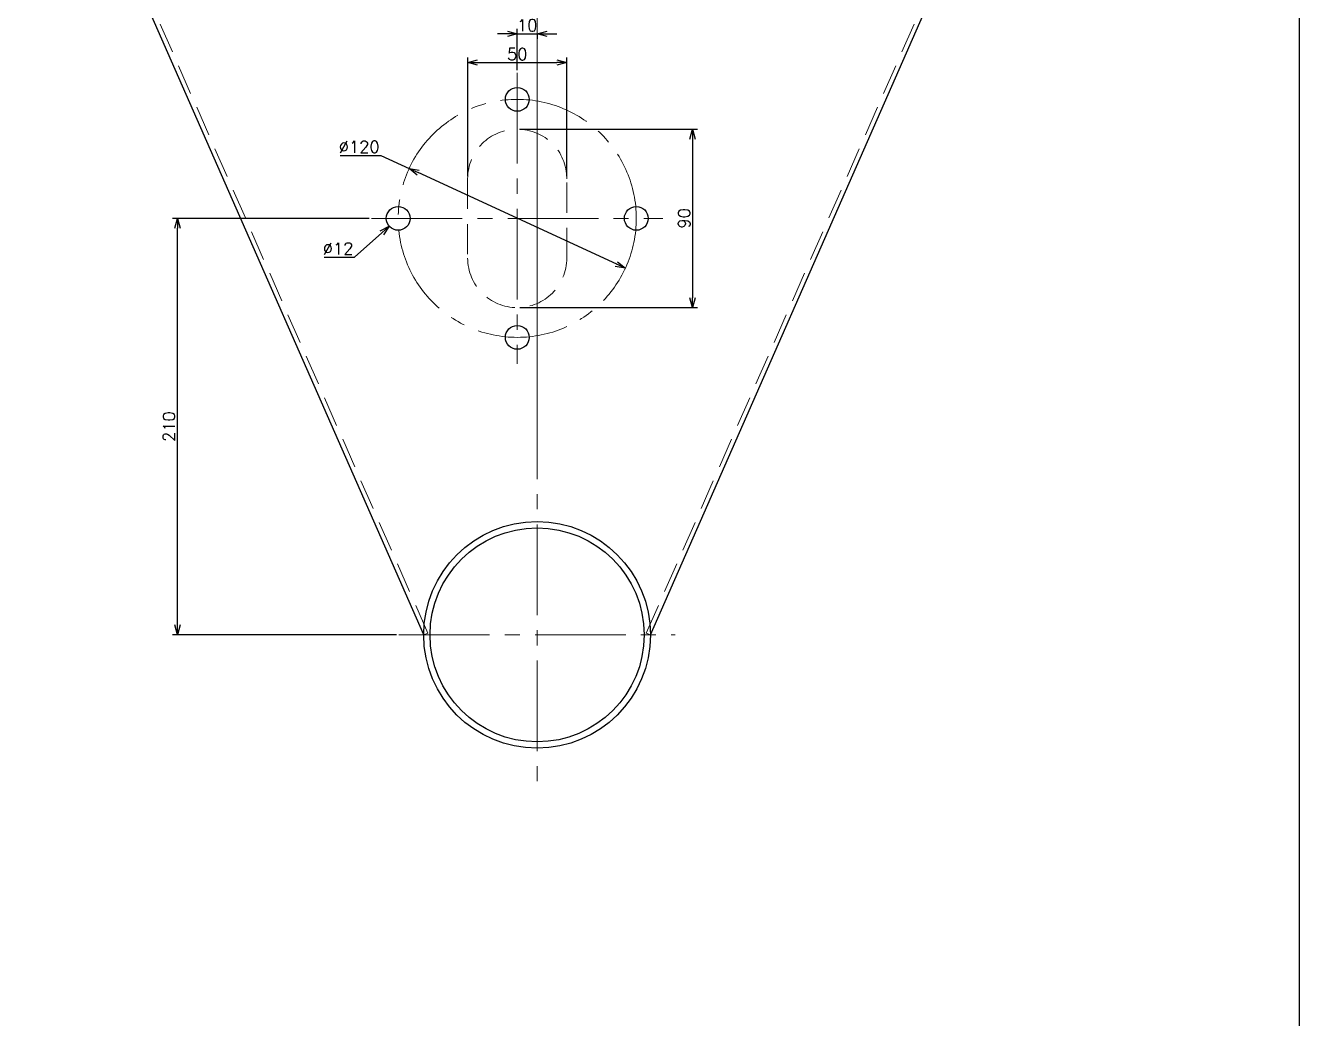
# Model space of a CAD drawing. Header units: millimetres. Extents: x 0 to 38884, y -3675 to 8056.
# Drawn here: x 12421 to 13063, y -504 to -3 of the extents above; entities that cross this region are included whole.
import ezdxf

# ---------------------------------------------------------------- set-up
doc = ezdxf.new("R2010")
doc.units = ezdxf.units.MM
doc.header["$LTSCALE"] = 2.4
doc.header["$PDMODE"] = 99
doc.header["$PDSIZE"] = 1
doc.linetypes.add('CENTER2', pattern=[28.575, 19.05, -3.175, 3.175, -3.175])
doc.linetypes.add('HIDDEN', pattern=[9.525, 6.35, -3.175])
for name, color, linetype, lineweight in [('04_HIDDEN', 2, 'HIDDEN', 13), ('05_CENTER', 4, 'CENTER2', 13), ('08_DIM', 3, 'Continuous', 13)]:
    doc.layers.add(name, color=color, linetype=linetype, lineweight=lineweight)
doc.styles.add('KSS_TXT', font='txt.shx', dxfattribs={"bigfont": 'extfont2.shx'})
doc.dimstyles.new('KSS_DIM', dxfattribs={"dimscale": 2, "dimtxt": 3, "dimasz": 2.5, "dimexe": 1.25, "dimexo": 0.625, "dimtad": 1, "dimdsep": 46, "dimtxsty": 'KSS_TXT', "dimblk": 'OPEN30', "dimcen": 0, "dimazin": 2, "dimtfac": 0.75, "dimtmove": 0, "dimatfit": 3, "dimldrblk": 'OPEN30', "dimfxl": 1.25, "dimtolj": 1, "dimarcsym": 0})
doc.dimstyles.new('KSS_DIM$3', dxfattribs={"dimscale": 2, "dimtxt": 3, "dimasz": 2.5, "dimexe": 1.25, "dimexo": 0.625, "dimtad": 1, "dimtih": 1, "dimtoh": 1, "dimdsep": 46, "dimtxsty": 'KSS_TXT', "dimblk": 'OPEN30', "dimcen": 0, "dimazin": 2, "dimtfac": 0.75, "dimtofl": 0, "dimtmove": 0, "dimatfit": 3, "dimldrblk": 'OPEN30', "dimfxl": 1.25, "dimtolj": 1, "dimarcsym": 0})

# ---------------------------------------------------------------- blocks, each defined once
blk = doc.blocks.new('_Open30')
at = {"color": 0, "linetype": 'ByBlock', "lineweight": -2}
for p, q in [((-1, 0.27), (0, 0)), ((0, 0), (-1, -0.27)), ((0, 0), (-1, 0))]:
    blk.add_line(p, q, dxfattribs=at)
blk = doc.blocks.new('*D173')
at = {"layer": '08_DIM', "color": 0, "lineweight": -2, "transparency": 16777216}
for p, q in [((12668.73, -25.97), (12668.73, -5.04)), ((12663.73, -7.54), (12658.73, -7.54)), ((12668.73, -7.54), (12678.73, -7.54)), ((12678.73, -8.01), (12678.73, -10.04)), ((12683.73, -7.54), (12688.73, -7.54))]:
    blk.add_line(p, q, dxfattribs=at)
at = {"layer": 'Defpoints', "color": 0, "transparency": 16777216}
for p in [(12678.73, -6.76), (12678.73, -7.54), (12668.73, -27.22)]:
    blk.add_point(p, dxfattribs=at)
at = {"layer": '08_DIM', "color": 0, "lineweight": -2, "transparency": 16777216, "xscale": 5, "yscale": 5, "zscale": 5}
blk.add_blockref('_Open30', (12668.73, -7.54), dxfattribs=at)
at = {"layer": '08_DIM', "color": 0, "lineweight": -2, "transparency": 16777216, "xscale": 5, "yscale": 5, "zscale": 5, "rotation": 180}
blk.add_blockref('_Open30', (12678.73, -7.54), dxfattribs=at)
at = {"layer": '08_DIM', "color": 0, "transparency": 16777216, "insert": (12673.73, -3.29), "char_height": 6, "attachment_point": 5, "style": 'KSS_TXT'}
blk.add_mtext('\\A1;10', dxfattribs=at)
blk = doc.blocks.new('*D655')
at = {"layer": '08_DIM', "color": 0, "lineweight": -2, "transparency": 16777216}
for p, q in [((12586.7, -120.15), (12600.49, -107.93)), ((12571.45, -120.15), (12586.7, -120.15))]:
    blk.add_line(p, q, dxfattribs=at)
at = {"layer": 'Defpoints', "color": 0, "transparency": 16777216}
for p in [(12613.22, -96.65), (12604.24, -104.61)]:
    blk.add_point(p, dxfattribs=at)
at = {"layer": '08_DIM', "color": 0, "lineweight": -2, "transparency": 16777216, "xscale": 5, "yscale": 5, "zscale": 5, "rotation": 41.54757613527514}
blk.add_blockref('_Open30', (12604.24, -104.61), dxfattribs=at)
at = {"layer": '08_DIM', "color": 0, "transparency": 16777216, "insert": (12578.45, -115.9), "char_height": 6, "attachment_point": 5, "style": 'KSS_TXT'}
blk.add_mtext('\\A1;%%C12', dxfattribs=at)
blk = doc.blocks.new('*D696')
at = {"layer": '08_DIM', "color": 0, "lineweight": -2, "transparency": 16777216}
for p, q in [((12594.06, -100.63), (12494.96, -100.63)), ((12497.46, -305.63), (12497.46, -105.63)), ((12607.84, -310.63), (12494.96, -310.63))]:
    blk.add_line(p, q, dxfattribs=at)
at = {"layer": 'Defpoints', "color": 0, "transparency": 16777216}
for p in [(12497.46, -100.63), (12595.31, -100.63), (12609.09, -310.63)]:
    blk.add_point(p, dxfattribs=at)
at = {"layer": '08_DIM', "color": 0, "lineweight": -2, "transparency": 16777216, "xscale": 5, "yscale": 5, "zscale": 5}
for p, rotation in [((12497.46, -100.63), 90), ((12497.46, -310.63), 270)]:
    blk.add_blockref('_Open30', p, dxfattribs=dict(at, rotation=rotation))
at = {"layer": '08_DIM', "color": 0, "transparency": 16777216, "insert": (12493.21, -205.63), "char_height": 6, "attachment_point": 5, "rotation": 90, "style": 'KSS_TXT'}
blk.add_mtext('\\A1;210', dxfattribs=at)
blk = doc.blocks.new('*D697')
at = {"layer": '08_DIM', "color": 0, "lineweight": -2, "transparency": 16777216}
for p, q in [((12669.98, -55.63), (12759.57, -55.63)), ((12757.07, -60.63), (12757.07, -140.63)), ((12669.98, -145.63), (12759.57, -145.63))]:
    blk.add_line(p, q, dxfattribs=at)
at = {"layer": 'Defpoints', "color": 0, "transparency": 16777216}
for p in [(12668.73, -55.63), (12668.73, -145.63), (12757.07, -145.63)]:
    blk.add_point(p, dxfattribs=at)
at = {"layer": '08_DIM', "color": 0, "lineweight": -2, "transparency": 16777216, "xscale": 5, "yscale": 5, "zscale": 5}
for p, rotation in [((12757.07, -55.63), 90), ((12757.07, -145.63), 270)]:
    blk.add_blockref('_Open30', p, dxfattribs=dict(at, rotation=rotation))
at = {"layer": '08_DIM', "color": 0, "transparency": 16777216, "insert": (12752.82, -100.63), "char_height": 6, "attachment_point": 5, "rotation": 90, "style": 'KSS_TXT'}
blk.add_mtext('\\A1;90', dxfattribs=at)
blk = doc.blocks.new('*D698')
at = {"layer": '08_DIM', "color": 0, "lineweight": -2, "transparency": 16777216}
for p, q in [((12643.73, -79.38), (12643.73, -19.55)), ((12648.73, -22.05), (12688.73, -22.05)), ((12693.73, -79.38), (12693.73, -19.55))]:
    blk.add_line(p, q, dxfattribs=at)
at = {"layer": 'Defpoints', "color": 0, "transparency": 16777216}
for p in [(12693.73, -22.05), (12643.73, -80.63), (12693.73, -80.63)]:
    blk.add_point(p, dxfattribs=at)
at = {"layer": '08_DIM', "color": 0, "lineweight": -2, "transparency": 16777216, "xscale": 5, "yscale": 5, "zscale": 5, "rotation": 180}
blk.add_blockref('_Open30', (12643.73, -22.05), dxfattribs=at)
at = {"layer": '08_DIM', "color": 0, "lineweight": -2, "transparency": 16777216, "xscale": 5, "yscale": 5, "zscale": 5}
blk.add_blockref('_Open30', (12693.73, -22.05), dxfattribs=at)
at = {"layer": '08_DIM', "color": 0, "transparency": 16777216, "insert": (12668.73, -17.8), "char_height": 6, "attachment_point": 5, "style": 'KSS_TXT'}
blk.add_mtext('\\A1;50', dxfattribs=at)
blk = doc.blocks.new('*D703')
at = {"layer": '08_DIM', "color": 0, "lineweight": -2, "transparency": 16777216}
for p, q in [((12579.43, -68.86), (12599.93, -68.86)), ((12599.93, -68.86), (12614.26, -75.48)), ((12723.2, -125.79), (12618.79, -77.57))]:
    blk.add_line(p, q, dxfattribs=at)
at = {"layer": 'Defpoints', "color": 0, "transparency": 16777216}
for p in [(12614.26, -75.48), (12723.2, -125.79)]:
    blk.add_point(p, dxfattribs=at)
at = {"layer": '08_DIM', "color": 0, "lineweight": -2, "transparency": 16777216, "xscale": 5, "yscale": 5, "zscale": 5}
for p, rotation in [((12614.26, -75.48), 155.2099020124593), ((12723.2, -125.79), 335.2099020124593)]:
    blk.add_blockref('_Open30', p, dxfattribs=dict(at, rotation=rotation))
at = {"layer": '08_DIM', "color": 0, "transparency": 16777216, "insert": (12589.06, -64.61), "char_height": 6, "attachment_point": 5, "style": 'KSS_TXT'}
blk.add_mtext('\\A1;%%C120', dxfattribs=at)
blk = doc.blocks.new('A$C27E27D08_1')
at = {"color": 0}
for p, q in [((-57.15, 0), (-200, 325)), ((57.15, 0), (200, 325))]:
    blk.add_line(p, q, dxfattribs=at)
blk.add_lwpolyline([(-250, 325), (250, 325), (250, 330), (-250, 330)], close=True, dxfattribs=at)
for centre, radius in [((-10, 270), 6), ((-70, 210), 6), ((50, 210), 6), ((-10, 150), 6), ((0, 0), 57.15), ((0, 0), 53.95)]:
    blk.add_circle(centre, radius, dxfattribs=at)
at = {"layer": '04_HIDDEN'}
for p, q in [((-200, 330), (-200, 325)), ((200, 330), (200, 325)), ((-197.89, 325.93), (-200, 325)), ((-55.04, 0.93), (-197.89, 325.93)), ((55.04, 0.93), (197.89, 325.93)), ((197.89, 325.93), (200, 325)), ((-55.04, 0.93), (-57.15, 0)), ((55.04, 0.93), (57.15, 0))]:
    blk.add_line(p, q, dxfattribs=at)
blk.add_lwpolyline([(15, 190), (15, 230, 1), (-35, 230), (-35, 190, 1)], format="xyb", close=True, dxfattribs=at)
at = {"layer": '05_CENTER'}
for p, q in [((-225, 337.47), (-225, 317.35)), ((-175, 337.47), (-175, 317.35)), ((0, 337.47), (0, 317.35)), ((175, 337.47), (175, 317.35)), ((225, 337.47), (225, 317.35)), ((0, 330), (0, -73.83)), ((-10, 283.41), (-10, 136.59)), ((-83.41, 210), (63.41, 210)), ((-69.64, 0), (69.64, 0))]:
    blk.add_line(p, q, dxfattribs=at)
blk.add_circle((-10, 210), 60, dxfattribs=at)

msp = doc.modelspace()

# ---------------------------------------------------------------- linework, layer by layer
at = {"color": 3}
msp.add_lwpolyline([(8440.9518, -2616.6685), (13062.9437, -2616.6685), (13062.9437, 931.2229), (8440.9518, 931.2229)], close=True, dxfattribs=at)
at = {"layer": '05_CENTER'}
msp.add_line((12678.7262, -6.7552), (12678.7262, -194.5113), dxfattribs=at)

# ---------------------------------------------------------------- block references
msp.add_blockref('A$C27E27D08_1', (12678.7262, -310.6332))

# ---------------------------------------------------------------- dimensions: what is measured, and where the dimension line sits
at = {"layer": '08_DIM', "color": 1}
dim = msp.add_linear_dim(base=(12678.7262, -7.5414), p1=(12668.7262, -27.2184), p2=(12678.7262, -6.7552), dimstyle='KSS_DIM', override={"dimscale": 2, "dimarcsym": 1}, dxfattribs=at)
dim.commit()
dim.dimension.update_dxf_attribs({"geometry": '*D173', "text_midpoint": (12673.7262, -3.2914)})
at = {"layer": '08_DIM'}
dim = msp.add_linear_dim(base=(12693.7262, -22.0532), p1=(12643.7262, -80.6332), p2=(12693.7262, -80.6332), dimstyle='KSS_DIM', override={"dimscale": 2, "dimarcsym": 1}, dxfattribs=at)
dim.commit()
dim.dimension.update_dxf_attribs({"geometry": '*D698', "text_midpoint": (12668.7262, -17.7991)})
dim = msp.add_linear_dim(base=(12757.0674, -145.6332), p1=(12668.7262, -55.6332), p2=(12668.7262, -145.6332), angle=90, dimstyle='KSS_DIM', override={"dimscale": 2, "dimarcsym": 1}, dxfattribs=at)
dim.commit()
dim.dimension.update_dxf_attribs({"geometry": '*D697', "text_midpoint": (12752.8174, -100.6332)})
for p1, p2, override, picture, middle in [((12723.1972, -125.791), (12614.2552, -75.4755), {"dimscale": 2, "dimpost": '%%C<>', "dimtix": 1, "dimatfit": 2, "dimarcsym": 1}, '*D703', (12589.0592, -68.8613)), ((12613.2167, -96.6538), (12604.2358, -104.6127), {"dimscale": 2, "dimpost": '%%C<>', "dimarcsym": 1}, '*D655', (12578.4519, -120.1514))]:
    dim = msp.add_diameter_dim_2p(p1=p1, p2=p2, dimstyle='KSS_DIM$3', override=override, dxfattribs=at)
    dim.commit()
    dim.dimension.update_dxf_attribs({"geometry": picture, "text_midpoint": middle, "dimtype": 163})
at = {"layer": '08_DIM', "color": 1}
dim = msp.add_linear_dim(base=(12497.4624, -100.6332), p1=(12609.0888, -310.6332), p2=(12595.3114, -100.6332), angle=90, dimstyle='KSS_DIM', override={"dimscale": 2, "dimarcsym": 1}, dxfattribs=at)
dim.commit()
dim.dimension.update_dxf_attribs({"geometry": '*D696', "text_midpoint": (12493.2124, -205.6332)})

doc.saveas('drawing.dxf')
